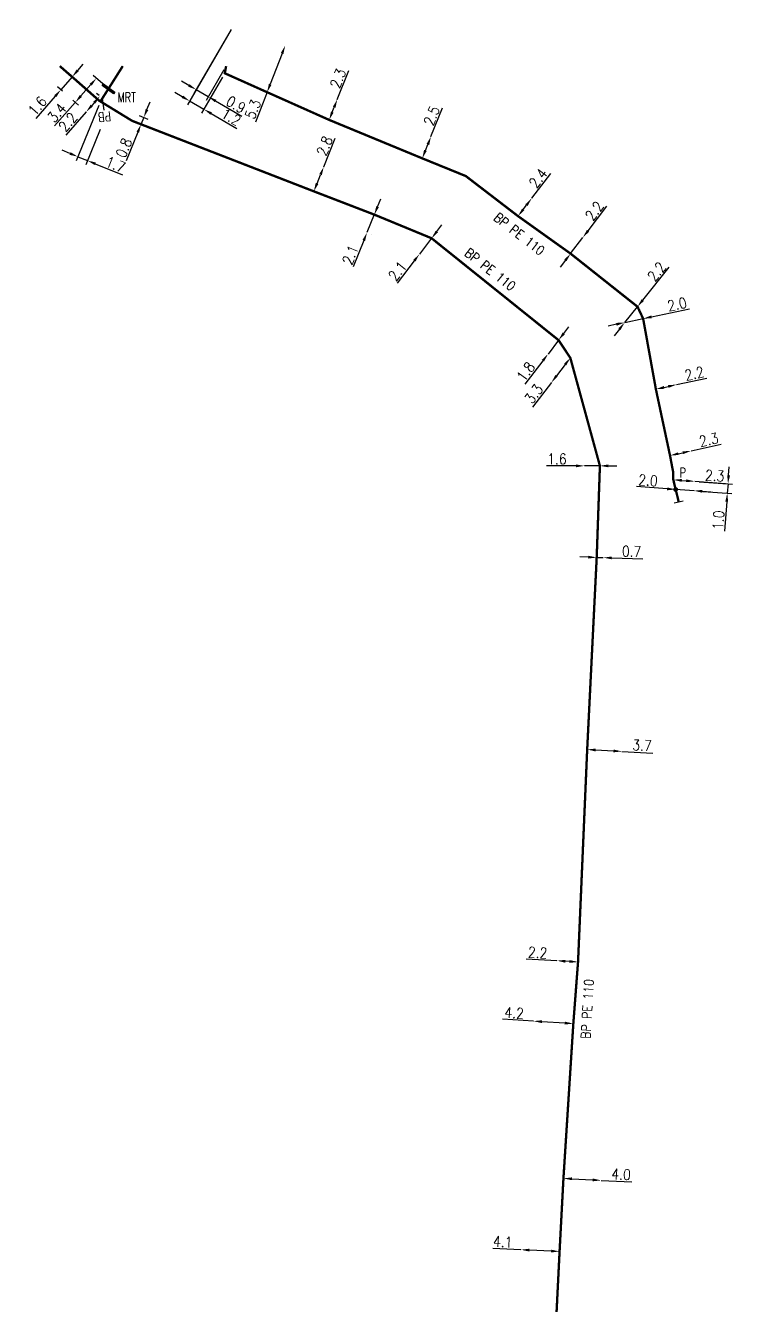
# Model space of a CAD drawing. Header units: millimetres. Extents: x 183997 to 185000, y 126999 to 128004.
# Drawn here: x 183997.6 to 184072.6, y 127868.5 to 128004.3 of the extents above; entities that cross this region are included whole.
import ezdxf
from ezdxf.enums import TextEntityAlignment as Align

# ---------------------------------------------------------------- set-up
doc = ezdxf.new("R2010")
doc.units = ezdxf.units.MM
doc.header["$PDMODE"] = 34
doc.linetypes.add('L_25_PE', pattern=[2000, 1000, 1000])
doc.layers.get('0').update_dxf_attribs({"linetype": 'CONTINUOUS'})
doc.layers.get('DEFPOINTS').update_dxf_attribs({"linetype": 'CONTINUOUS'})
for name, color, linetype in [('L_150', 1, 'CONTINUOUS'), ('L_300', 7, 'CONTINUOUS'), ('L_340', 7, 'CONTINUOUS')]:
    doc.layers.add(name, color=color, linetype=linetype)
doc.styles.add('G_ROMANS', font='ROMANS.SHX', dxfattribs={"width": 0.75})
doc.styles.get("Standard").update_dxf_attribs({"font": 'romans.shx', "width": 0.85})
doc.dimstyles.get("Standard").update_dxf_attribs({"dimtxt": 1.5, "dimasz": 1.2, "dimexe": 0.625, "dimexo": 0.625, "dimgap": 0.25, "dimtad": 1, "dimdec": 1, "dimzin": 0, "dimdsep": 46, "dimtxsty": 'Standard', "dimcen": -0.5, "dimadec": 0, "dimazin": 0, "dimtfac": 1, "dimtdec": 1, "dimtmove": 0, "dimatfit": 3, "dimfxl": 0, "dimtolj": 1, "dimtzin": 0, "dimarcsym": 0})

# ---------------------------------------------------------------- blocks, each defined once
blk = doc.blocks.new('*D0')
at = {"layer": 'DEFPOINTS', "color": 0, "linetype": 'Continuous', "transparency": 16777216}
for p in [(184005.5, 127996.25), (184005.64, 127993.7), (184004.12, 127989.98)]:
    blk.add_point(p, dxfattribs=at)
at = {"layer": 'L_150', "color": 0, "linetype": 'Continuous', "lineweight": -2, "transparency": 16777216}
for p, q in [((184005.32, 127995.82), (184002.93, 127989.96)), ((184005.46, 127993.27), (184003.94, 127989.54)), ((184002.27, 127990.73), (184001.44, 127991.07)), ((184003.1, 127990.39), (184004.12, 127989.98)), ((184004.95, 127989.63), (184007.86, 127988.45))]:
    blk.add_line(p, q, dxfattribs=at)
at = {"layer": 'L_150', "color": 0, "linetype": 'Continuous', "transparency": 16777216}
for points in [[(184002.33, 127990.87), (184002.21, 127990.59), (184003.1, 127990.39)], [(184005.01, 127989.77), (184004.89, 127989.5), (184004.12, 127989.98)]]:
    blk.add_solid(points, dxfattribs=at)
at = {"layer": 'L_150', "color": 0, "linetype": 'Continuous', "transparency": 16777216, "insert": (184007.1, 127989.56), "char_height": 1.125, "attachment_point": 5, "rotation": 337.7542}
blk.add_mtext('\\A1;1.7', dxfattribs=at)
blk = doc.blocks.new('*D1')
at = {"layer": 'DEFPOINTS', "color": 0, "linetype": 'Continuous', "transparency": 16777216}
for p in [(184008.87, 127994.19), (184009.17, 127994.93), (184010.1, 127994.55)]:
    blk.add_point(p, dxfattribs=at)
at = {"layer": 'L_150', "color": 0, "linetype": 'Continuous', "lineweight": -2, "transparency": 16777216}
for p, q in [((184010.44, 127995.39), (184010.78, 127996.22)), ((184009.61, 127994.76), (184010.54, 127994.38)), ((184010.1, 127994.55), (184009.8, 127993.81)), ((184009.46, 127992.98), (184008.24, 127989.94)), ((184009.31, 127994.01), (184010.24, 127993.64))]:
    blk.add_line(p, q, dxfattribs=at)
at = {"layer": 'L_150', "color": 0, "linetype": 'Continuous', "transparency": 16777216}
for points in [[(184010.3, 127995.45), (184010.58, 127995.33), (184010.1, 127994.55)], [(184009.33, 127993.03), (184009.6, 127992.92), (184009.8, 127993.81)]]:
    blk.add_solid(points, dxfattribs=at)
at = {"layer": 'L_150', "color": 0, "linetype": 'Continuous', "transparency": 16777216, "insert": (184007.99, 127991.32), "char_height": 1.125, "attachment_point": 5, "rotation": 67.9789}
blk.add_mtext('\\A1;0.8', dxfattribs=at)
blk = doc.blocks.new('*D2')
at = {"layer": 'DEFPOINTS', "color": 0, "linetype": 'Continuous', "transparency": 16777216}
for p in [(184029.2, 127989.31), (184029.2, 127989.31), (184028.15, 127986.71)]:
    blk.add_point(p, dxfattribs=at)
at = {"layer": 'L_150', "color": 0, "linetype": 'Continuous', "lineweight": -2, "transparency": 16777216}
for p, q in [((184029.2, 127989.31), (184030.43, 127992.35)), ((184028.49, 127987.55), (184028.86, 127988.47))]:
    blk.add_line(p, q, dxfattribs=at)
at = {"layer": 'L_150', "color": 0, "linetype": 'Continuous', "transparency": 16777216}
for points in [[(184028.72, 127988.53), (184029, 127988.42), (184029.2, 127989.31)], [(184028.35, 127987.6), (184028.63, 127987.49), (184028.15, 127986.71)]]:
    blk.add_solid(points, dxfattribs=at)
at = {"layer": 'L_150', "color": 0, "linetype": 'Continuous', "transparency": 16777216, "insert": (184029.29, 127991.53), "char_height": 1.125, "attachment_point": 5, "rotation": 67.9789}
blk.add_mtext('\\A1;2.8', dxfattribs=at)
blk = doc.blocks.new('*D3')
at = {"layer": 'DEFPOINTS', "color": 0, "linetype": 'Continuous', "transparency": 16777216}
for p in [(184034.57, 127984.24), (184034.57, 127984.24), (184033.79, 127982.33)]:
    blk.add_point(p, dxfattribs=at)
at = {"layer": 'L_150', "color": 0, "linetype": 'Continuous', "lineweight": -2, "transparency": 16777216}
for p, q in [((184034.91, 127985.08), (184035.25, 127985.91)), ((184034.57, 127984.24), (184033.79, 127982.33)), ((184034.22, 127982.15), (184034.22, 127982.15)), ((184033.45, 127981.49), (184032.32, 127978.71))]:
    blk.add_line(p, q, dxfattribs=at)
at = {"layer": 'L_150', "color": 0, "linetype": 'Continuous', "transparency": 16777216}
for points in [[(184034.77, 127985.13), (184035.05, 127985.02), (184034.57, 127984.24)], [(184033.31, 127981.55), (184033.59, 127981.44), (184033.79, 127982.33)]]:
    blk.add_solid(points, dxfattribs=at)
at = {"layer": 'L_150', "color": 0, "linetype": 'Continuous', "transparency": 16777216, "insert": (184032.02, 127979.97), "char_height": 1.125, "attachment_point": 5, "rotation": 67.8295}
blk.add_mtext('\\A1;2.1', dxfattribs=at)
blk = doc.blocks.new('*D4')
at = {"layer": 'DEFPOINTS', "color": 0, "linetype": 'Continuous', "transparency": 16777216}
for p in [(184040.65, 127981.73), (184039.36, 127980.06), (184039.36, 127980.06)]:
    blk.add_point(p, dxfattribs=at)
at = {"layer": 'L_150', "color": 0, "linetype": 'Continuous', "lineweight": -2, "transparency": 16777216}
for p, q in [((184041.2, 127982.44), (184041.75, 127983.15)), ((184040.65, 127981.73), (184039.36, 127980.06)), ((184038.81, 127979.34), (184036.98, 127976.96))]:
    blk.add_line(p, q, dxfattribs=at)
at = {"layer": 'L_150', "color": 0, "linetype": 'Continuous', "transparency": 16777216}
for points in [[(184041.08, 127982.53), (184041.32, 127982.35), (184040.65, 127981.73)], [(184038.7, 127979.43), (184038.93, 127979.25), (184039.36, 127980.06)]]:
    blk.add_solid(points, dxfattribs=at)
at = {"layer": 'L_150', "color": 0, "linetype": 'Continuous', "transparency": 16777216, "insert": (184037.03, 127978.25), "char_height": 1.125, "attachment_point": 5, "rotation": 52.3884}
blk.add_mtext('\\A1;2.1', dxfattribs=at)
blk = doc.blocks.new('*D5')
at = {"layer": 'DEFPOINTS', "color": 0, "linetype": 'Continuous', "transparency": 16777216}
for p in [(184054.12, 127970.92), (184053.01, 127969.45), (184053.01, 127969.45)]:
    blk.add_point(p, dxfattribs=at)
at = {"layer": 'L_150', "color": 0, "linetype": 'Continuous', "lineweight": -2, "transparency": 16777216}
for p, q in [((184054.67, 127971.63), (184055.22, 127972.35)), ((184054.12, 127970.92), (184053.01, 127969.45)), ((184052.46, 127968.74), (184050.56, 127966.24))]:
    blk.add_line(p, q, dxfattribs=at)
at = {"layer": 'L_150', "color": 0, "linetype": 'Continuous', "transparency": 16777216}
for points in [[(184054.55, 127971.72), (184054.79, 127971.54), (184054.12, 127970.92)], [(184052.34, 127968.83), (184052.58, 127968.65), (184053.01, 127969.45)]]:
    blk.add_solid(points, dxfattribs=at)
at = {"layer": 'L_150', "color": 0, "linetype": 'Continuous', "transparency": 16777216, "insert": (184050.64, 127967.58), "char_height": 1.125, "attachment_point": 5, "rotation": 52.6799}
blk.add_mtext('\\A1;1.8', dxfattribs=at)
blk = doc.blocks.new('*D6')
at = {"layer": 'DEFPOINTS', "color": 0, "linetype": 'Continuous', "transparency": 16777216}
for p in [(184030.64, 127996.47), (184030.64, 127996.47), (184029.78, 127994.29)]:
    blk.add_point(p, dxfattribs=at)
at = {"layer": 'L_150', "color": 0, "linetype": 'Continuous', "lineweight": -2, "transparency": 16777216}
for p, q in [((184030.64, 127996.47), (184031.85, 127999.52)), ((184030.11, 127995.12), (184030.31, 127995.63))]:
    blk.add_line(p, q, dxfattribs=at)
at = {"layer": 'L_150', "color": 0, "linetype": 'Continuous', "transparency": 16777216}
for points in [[(184030.17, 127995.69), (184030.45, 127995.58), (184030.64, 127996.47)], [(184029.97, 127995.18), (184030.25, 127995.07), (184029.78, 127994.29)]]:
    blk.add_solid(points, dxfattribs=at)
at = {"layer": 'L_150', "color": 0, "linetype": 'Continuous', "transparency": 16777216, "insert": (184030.72, 127998.69), "char_height": 1.125, "attachment_point": 5, "rotation": 68.3972}
blk.add_mtext('\\A1;2.3', dxfattribs=at)
blk = doc.blocks.new('*D7')
at = {"layer": 'DEFPOINTS', "color": 0, "linetype": 'Continuous', "transparency": 16777216}
for p in [(184040.58, 127992.52), (184040.58, 127992.52), (184039.66, 127990.21)]:
    blk.add_point(p, dxfattribs=at)
at = {"layer": 'L_150', "color": 0, "linetype": 'Continuous', "lineweight": -2, "transparency": 16777216}
for p, q in [((184040.58, 127992.52), (184041.8, 127995.56)), ((184039.99, 127991.05), (184040.25, 127991.68))]:
    blk.add_line(p, q, dxfattribs=at)
at = {"layer": 'L_150', "color": 0, "linetype": 'Continuous', "transparency": 16777216}
for points in [[(184040.11, 127991.74), (184040.39, 127991.62), (184040.58, 127992.52)], [(184039.85, 127991.1), (184040.13, 127990.99), (184039.66, 127990.21)]]:
    blk.add_solid(points, dxfattribs=at)
at = {"layer": 'L_150', "color": 0, "linetype": 'Continuous', "transparency": 16777216, "insert": (184040.66, 127994.73), "char_height": 1.125, "attachment_point": 5, "rotation": 68.1597}
blk.add_mtext('\\A1;2.5', dxfattribs=at)
blk = doc.blocks.new('*D8')
at = {"layer": 'DEFPOINTS', "color": 0, "linetype": 'Continuous', "transparency": 16777216}
for p in [(184051.27, 127985.97), (184051.27, 127985.97), (184049.82, 127984.08)]:
    blk.add_point(p, dxfattribs=at)
at = {"layer": 'L_150', "color": 0, "linetype": 'Continuous', "lineweight": -2, "transparency": 16777216}
for p, q in [((184051.27, 127985.97), (184053.3, 127988.6)), ((184050.37, 127984.79), (184050.72, 127985.25))]:
    blk.add_line(p, q, dxfattribs=at)
at = {"layer": 'L_150', "color": 0, "linetype": 'Continuous', "transparency": 16777216}
for points in [[(184050.6, 127985.34), (184050.84, 127985.16), (184051.27, 127985.97)], [(184050.25, 127984.88), (184050.49, 127984.7), (184049.82, 127984.08)]]:
    blk.add_solid(points, dxfattribs=at)
at = {"layer": 'L_150', "color": 0, "linetype": 'Continuous', "transparency": 16777216, "insert": (184051.96, 127988.1), "char_height": 1.125, "attachment_point": 5, "rotation": 52.3946}
blk.add_mtext('\\A1;2.4', dxfattribs=at)
blk = doc.blocks.new('*D9')
at = {"layer": 'DEFPOINTS', "color": 0, "linetype": 'Continuous', "transparency": 16777216}
for p in [(184056.7, 127981.81), (184056.7, 127981.81), (184055.4, 127980.1)]:
    blk.add_point(p, dxfattribs=at)
at = {"layer": 'L_150', "color": 0, "linetype": 'Continuous', "lineweight": -2, "transparency": 16777216}
for p, q in [((184057.25, 127982.52), (184059.24, 127985.13)), ((184055.4, 127980.1), (184056.7, 127981.81)), ((184054.85, 127979.39), (184054.3, 127978.67))]:
    blk.add_line(p, q, dxfattribs=at)
at = {"layer": 'L_150', "color": 0, "linetype": 'Continuous', "transparency": 16777216}
for points in [[(184057.13, 127982.62), (184057.37, 127982.43), (184056.7, 127981.81)], [(184054.73, 127979.48), (184054.97, 127979.3), (184055.4, 127980.1)]]:
    blk.add_solid(points, dxfattribs=at)
at = {"layer": 'L_150', "color": 0, "linetype": 'Continuous', "transparency": 16777216, "insert": (184057.92, 127984.64), "char_height": 1.125, "attachment_point": 5, "rotation": 52.598}
blk.add_mtext('\\A1;2.2', dxfattribs=at)
blk = doc.blocks.new('*D10')
at = {"layer": 'DEFPOINTS', "color": 0, "linetype": 'Continuous', "transparency": 16777216}
for p in [(184062.5, 127974.47), (184061.14, 127972.79), (184061.14, 127972.79)]:
    blk.add_point(p, dxfattribs=at)
at = {"layer": 'L_150', "color": 0, "linetype": 'Continuous', "lineweight": -2, "transparency": 16777216}
for p, q in [((184063.06, 127975.17), (184065.86, 127978.65)), ((184061.14, 127972.79), (184062.5, 127974.47)), ((184062.86, 127974.18), (184062.86, 127974.18)), ((184061.51, 127972.49), (184061.51, 127972.49)), ((184060.58, 127972.09), (184060.01, 127971.39))]:
    blk.add_line(p, q, dxfattribs=at)
at = {"layer": 'L_150', "color": 0, "linetype": 'Continuous', "transparency": 16777216}
for points in [[(184062.94, 127975.27), (184063.18, 127975.08), (184062.5, 127974.47)], [(184060.46, 127972.18), (184060.69, 127971.99), (184061.14, 127972.79)]]:
    blk.add_solid(points, dxfattribs=at)
at = {"layer": 'L_150', "color": 0, "linetype": 'Continuous', "transparency": 16777216, "insert": (184064.53, 127978.19), "char_height": 1.125, "attachment_point": 5, "rotation": 51.1482}
blk.add_mtext('\\A1;2.2', dxfattribs=at)
blk = doc.blocks.new('*D11')
at = {"layer": 'DEFPOINTS', "color": 0, "linetype": 'Continuous', "transparency": 16777216}
for p in [(184061.14, 127972.79), (184061.14, 127972.79), (184063.1, 127973.2)]:
    blk.add_point(p, dxfattribs=at)
at = {"layer": 'L_150', "color": 0, "linetype": 'Continuous', "lineweight": -2, "transparency": 16777216}
for p, q in [((184063.98, 127973.39), (184068.02, 127974.25)), ((184060.26, 127972.6), (184059.38, 127972.42)), ((184061.14, 127972.79), (184063.1, 127973.2))]:
    blk.add_line(p, q, dxfattribs=at)
at = {"layer": 'L_150', "color": 0, "linetype": 'Continuous', "transparency": 16777216}
for points in [[(184060.23, 127972.75), (184060.29, 127972.45), (184061.14, 127972.79)], [(184063.95, 127973.54), (184064.01, 127973.24), (184063.1, 127973.2)]]:
    blk.add_solid(points, dxfattribs=at)
at = {"layer": 'L_150', "color": 0, "linetype": 'Continuous', "transparency": 16777216, "insert": (184066.7, 127974.73), "char_height": 1.125, "attachment_point": 5, "rotation": 11.9581}
blk.add_mtext('\\A1;2.0', dxfattribs=at)
blk = doc.blocks.new('*D12')
at = {"layer": 'DEFPOINTS', "color": 0, "linetype": 'Continuous', "transparency": 16777216}
for p in [(184064.45, 127965.72), (184066.65, 127966.2), (184066.65, 127966.2)]:
    blk.add_point(p, dxfattribs=at)
at = {"layer": 'L_150', "color": 0, "linetype": 'Continuous', "lineweight": -2, "transparency": 16777216}
for p, q in [((184065.33, 127965.91), (184065.77, 127966.01)), ((184066.65, 127966.2), (184069.85, 127966.9))]:
    blk.add_line(p, q, dxfattribs=at)
at = {"layer": 'L_150', "color": 0, "linetype": 'Continuous', "transparency": 16777216}
for points in [[(184065.3, 127966.06), (184065.36, 127965.76), (184064.45, 127965.72)], [(184065.74, 127966.15), (184065.8, 127965.86), (184066.65, 127966.2)]]:
    blk.add_solid(points, dxfattribs=at)
at = {"layer": 'L_150', "color": 0, "linetype": 'Continuous', "transparency": 16777216, "insert": (184068.53, 127967.38), "char_height": 1.125, "attachment_point": 5, "rotation": 12.3209}
blk.add_mtext('\\A1;2.2', dxfattribs=at)
blk = doc.blocks.new('*D13')
at = {"layer": 'DEFPOINTS', "color": 0, "linetype": 'Continuous', "transparency": 16777216}
for p in [(184068.19, 127959.17), (184068.19, 127959.17), (184065.95, 127958.68)]:
    blk.add_point(p, dxfattribs=at)
at = {"layer": 'L_150', "color": 0, "linetype": 'Continuous', "lineweight": -2, "transparency": 16777216}
for p, q in [((184066.83, 127958.87), (184067.31, 127958.98)), ((184068.19, 127959.17), (184071.39, 127959.87))]:
    blk.add_line(p, q, dxfattribs=at)
at = {"layer": 'L_150', "color": 0, "linetype": 'Continuous', "transparency": 16777216}
for points in [[(184066.8, 127959.02), (184066.86, 127958.73), (184065.95, 127958.68)], [(184067.27, 127959.12), (184067.34, 127958.83), (184068.19, 127959.17)]]:
    blk.add_solid(points, dxfattribs=at)
at = {"layer": 'L_150', "color": 0, "linetype": 'Continuous', "transparency": 16777216, "insert": (184070.07, 127960.35), "char_height": 1.125, "attachment_point": 5, "rotation": 12.3209}
blk.add_mtext('\\A1;2.3', dxfattribs=at)
blk = doc.blocks.new('*D14')
at = {"layer": 'DEFPOINTS', "color": 0, "linetype": 'Continuous', "transparency": 16777216}
for p in [(184066.3, 127956.1), (184068.57, 127955.94), (184068.57, 127955.94)]:
    blk.add_point(p, dxfattribs=at)
at = {"layer": 'L_150', "color": 0, "linetype": 'Continuous', "lineweight": -2, "transparency": 16777216}
for p, q in [((184067.2, 127956.04), (184067.67, 127956)), ((184068.57, 127955.94), (184071.84, 127955.7))]:
    blk.add_line(p, q, dxfattribs=at)
at = {"layer": 'L_150', "color": 0, "linetype": 'Continuous', "transparency": 16777216}
for points in [[(184067.21, 127956.19), (184067.19, 127955.89), (184066.3, 127956.1)], [(184067.68, 127956.15), (184067.66, 127955.85), (184068.57, 127955.94)]]:
    blk.add_solid(points, dxfattribs=at)
at = {"layer": 'L_150', "color": 0, "linetype": 'Continuous', "transparency": 16777216, "insert": (184070.7, 127956.54), "char_height": 1.125, "attachment_point": 5, "rotation": 355.9166}
blk.add_mtext('\\A1;2.3', dxfattribs=at)
blk = doc.blocks.new('*D15')
at = {"layer": 'DEFPOINTS', "color": 0, "linetype": 'Continuous', "transparency": 16777216}
for p in [(184068.5, 127954.94), (184068.57, 127955.94), (184072.11, 127955.69)]:
    blk.add_point(p, dxfattribs=at)
at = {"layer": 'L_300', "color": 0, "linetype": 'Continuous', "lineweight": -2, "transparency": 16777216}
for p, q in [((184072.17, 127956.58), (184072.23, 127957.48)), ((184068.96, 127954.91), (184072.5, 127954.65)), ((184069.03, 127955.9), (184072.57, 127955.65)), ((184072.11, 127955.69), (184072.03, 127954.69)), ((184071.97, 127953.79), (184071.75, 127950.66))]:
    blk.add_line(p, q, dxfattribs=at)
at = {"layer": 'L_300', "color": 0, "linetype": 'Continuous', "transparency": 16777216}
for points in [[(184072.02, 127956.59), (184072.32, 127956.57), (184072.11, 127955.69)], [(184071.82, 127953.8), (184072.12, 127953.78), (184072.03, 127954.69)]]:
    blk.add_solid(points, dxfattribs=at)
at = {"layer": 'L_300', "color": 0, "linetype": 'Continuous', "transparency": 16777216, "insert": (184071.08, 127951.83), "char_height": 1.125, "attachment_point": 5, "rotation": 85.9166}
blk.add_mtext('\\A1;1.0', dxfattribs=at)
blk = doc.blocks.new('*D16')
at = {"layer": 'DEFPOINTS', "color": 0, "linetype": 'Continuous', "transparency": 16777216}
for p in [(184066.55, 127955.08), (184068.5, 127954.94), (184068.5, 127954.94)]:
    blk.add_point(p, dxfattribs=at)
at = {"layer": 'L_300', "color": 0, "linetype": 'Continuous', "lineweight": -2, "transparency": 16777216}
for p, q in [((184065.65, 127955.14), (184062.38, 127955.38)), ((184068.5, 127954.94), (184066.55, 127955.08)), ((184069.39, 127954.88), (184070.29, 127954.81))]:
    blk.add_line(p, q, dxfattribs=at)
at = {"layer": 'L_300', "color": 0, "linetype": 'Continuous', "transparency": 16777216}
for points in [[(184065.66, 127955.29), (184065.64, 127954.99), (184066.55, 127955.08)], [(184069.4, 127955.03), (184069.38, 127954.73), (184068.5, 127954.94)]]:
    blk.add_solid(points, dxfattribs=at)
at = {"layer": 'L_300', "color": 0, "linetype": 'Continuous', "transparency": 16777216, "insert": (184063.62, 127956.04), "char_height": 1.125, "attachment_point": 5, "rotation": 355.9166}
blk.add_mtext('\\A1;2.0', dxfattribs=at)
blk = doc.blocks.new('*D17')
at = {"layer": 'DEFPOINTS', "color": 0, "linetype": 'Continuous', "transparency": 16777216}
for p in [(184055.37, 127969.04), (184053.36, 127966.42), (184053.36, 127966.42)]:
    blk.add_point(p, dxfattribs=at)
at = {"layer": 'L_150', "color": 0, "linetype": 'Continuous', "lineweight": -2, "transparency": 16777216}
for p, q in [((184054.82, 127968.33), (184053.91, 127967.14)), ((184053.36, 127966.42), (184051.37, 127963.82))]:
    blk.add_line(p, q, dxfattribs=at)
at = {"layer": 'L_150', "color": 0, "linetype": 'Continuous', "transparency": 16777216}
for points in [[(184054.7, 127968.42), (184054.94, 127968.24), (184055.37, 127969.04)], [(184053.79, 127967.23), (184054.03, 127967.05), (184053.36, 127966.42)]]:
    blk.add_solid(points, dxfattribs=at)
at = {"layer": 'L_150', "color": 0, "linetype": 'Continuous', "transparency": 16777216, "insert": (184051.5, 127965.22), "char_height": 1.125, "attachment_point": 5, "rotation": 52.6264}
blk.add_mtext('\\A1;3.3', dxfattribs=at)
blk = doc.blocks.new('*D18')
at = {"layer": 'DEFPOINTS', "color": 0, "linetype": 'Continuous', "transparency": 16777216}
for p in [(184056.87, 127957.58), (184056.87, 127957.58), (184058.51, 127957.58)]:
    blk.add_point(p, dxfattribs=at)
at = {"layer": 'L_150', "color": 0, "linetype": 'Continuous', "lineweight": -2, "transparency": 16777216}
for p, q in [((184055.97, 127957.58), (184052.83, 127957.57)), ((184058.51, 127957.58), (184056.87, 127957.58)), ((184059.41, 127957.58), (184060.31, 127957.58))]:
    blk.add_line(p, q, dxfattribs=at)
at = {"layer": 'L_150', "color": 0, "linetype": 'Continuous', "transparency": 16777216}
for points in [[(184055.97, 127957.73), (184055.97, 127957.43), (184056.87, 127957.58)], [(184059.41, 127957.73), (184059.41, 127957.43), (184058.51, 127957.58)]]:
    blk.add_solid(points, dxfattribs=at)
at = {"layer": 'L_150', "color": 0, "linetype": 'Continuous', "transparency": 16777216, "insert": (184053.95, 127958.32), "char_height": 1.125, "attachment_point": 5, "rotation": 0.0849}
blk.add_mtext('\\A1;1.6', dxfattribs=at)
blk = doc.blocks.new('*D19')
at = {"layer": 'DEFPOINTS', "color": 0, "linetype": 'Continuous', "transparency": 16777216}
for p in [(184058.17, 127947.86), (184058.87, 127947.84), (184058.87, 127947.84)]:
    blk.add_point(p, dxfattribs=at)
at = {"layer": 'L_150', "color": 0, "linetype": 'Continuous', "lineweight": -2, "transparency": 16777216}
for p, q in [((184057.27, 127947.89), (184056.37, 127947.92)), ((184058.17, 127947.86), (184058.87, 127947.84)), ((184059.77, 127947.81), (184063.05, 127947.71))]:
    blk.add_line(p, q, dxfattribs=at)
at = {"layer": 'L_150', "color": 0, "linetype": 'Continuous', "transparency": 16777216}
for points in [[(184057.28, 127948.04), (184057.27, 127947.74), (184058.17, 127947.86)], [(184059.77, 127947.96), (184059.77, 127947.66), (184058.87, 127947.84)]]:
    blk.add_solid(points, dxfattribs=at)
at = {"layer": 'L_150', "color": 0, "linetype": 'Continuous', "transparency": 16777216, "insert": (184061.88, 127948.5), "char_height": 1.125, "attachment_point": 5, "rotation": 358.1945}
blk.add_mtext('\\A1;0.7', dxfattribs=at)
blk = doc.blocks.new('*D20')
at = {"layer": 'DEFPOINTS', "color": 0, "linetype": 'Continuous', "transparency": 16777216}
for p in [(184057.16, 127927.48), (184060.85, 127927.28), (184060.85, 127927.28)]:
    blk.add_point(p, dxfattribs=at)
at = {"layer": 'L_150', "color": 0, "linetype": 'Continuous', "lineweight": -2, "transparency": 16777216}
for p, q in [((184058.05, 127927.43), (184059.95, 127927.33)), ((184060.85, 127927.28), (184064.12, 127927.11))]:
    blk.add_line(p, q, dxfattribs=at)
at = {"layer": 'L_150', "color": 0, "linetype": 'Continuous', "transparency": 16777216}
for points in [[(184058.06, 127927.58), (184058.05, 127927.28), (184057.16, 127927.48)], [(184059.96, 127927.48), (184059.94, 127927.18), (184060.85, 127927.28)]]:
    blk.add_solid(points, dxfattribs=at)
at = {"layer": 'L_150', "color": 0, "linetype": 'Continuous', "transparency": 16777216, "insert": (184062.98, 127927.92), "char_height": 1.125, "attachment_point": 5, "rotation": 356.9625}
blk.add_mtext('\\A1;3.7', dxfattribs=at)
blk = doc.blocks.new('*D21')
at = {"layer": 'DEFPOINTS', "color": 0, "linetype": 'Continuous', "transparency": 16777216}
for p in [(184053.95, 127905.07), (184053.95, 127905.07), (184056.19, 127904.94)]:
    blk.add_point(p, dxfattribs=at)
at = {"layer": 'L_150', "color": 0, "linetype": 'Continuous', "lineweight": -2, "transparency": 16777216}
for p, q in [((184053.95, 127905.07), (184050.68, 127905.25)), ((184055.29, 127904.99), (184054.85, 127905.01))]:
    blk.add_line(p, q, dxfattribs=at)
at = {"layer": 'L_150', "color": 0, "linetype": 'Continuous', "transparency": 16777216}
for points in [[(184054.86, 127905.16), (184054.84, 127904.86), (184053.95, 127905.07)], [(184055.3, 127905.14), (184055.28, 127904.84), (184056.19, 127904.94)]]:
    blk.add_solid(points, dxfattribs=at)
at = {"layer": 'L_150', "color": 0, "linetype": 'Continuous', "transparency": 16777216, "insert": (184051.91, 127905.93), "char_height": 1.125, "attachment_point": 5, "rotation": 356.7197}
blk.add_mtext('\\A1;2.2', dxfattribs=at)
blk = doc.blocks.new('*D22')
at = {"layer": 'DEFPOINTS', "color": 0, "linetype": 'Continuous', "transparency": 16777216}
for p in [(184051.46, 127898.66), (184051.46, 127898.66), (184055.69, 127898.4)]:
    blk.add_point(p, dxfattribs=at)
at = {"layer": 'L_150', "color": 0, "linetype": 'Continuous', "lineweight": -2, "transparency": 16777216}
for p, q in [((184051.46, 127898.66), (184048.18, 127898.86)), ((184054.79, 127898.45), (184052.35, 127898.6))]:
    blk.add_line(p, q, dxfattribs=at)
at = {"layer": 'L_150', "color": 0, "linetype": 'Continuous', "transparency": 16777216}
for points in [[(184052.36, 127898.75), (184052.35, 127898.45), (184051.46, 127898.66)], [(184054.8, 127898.6), (184054.78, 127898.3), (184055.69, 127898.4)]]:
    blk.add_solid(points, dxfattribs=at)
at = {"layer": 'L_150', "color": 0, "linetype": 'Continuous', "transparency": 16777216, "insert": (184049.42, 127899.53), "char_height": 1.125, "attachment_point": 5, "rotation": 356.4578}
blk.add_mtext('\\A1;4.2', dxfattribs=at)
blk = doc.blocks.new('*D23')
at = {"layer": 'DEFPOINTS', "color": 0, "linetype": 'Continuous', "transparency": 16777216}
for p in [(184054.64, 127881.97), (184058.64, 127881.76), (184058.64, 127881.76)]:
    blk.add_point(p, dxfattribs=at)
at = {"layer": 'L_150', "color": 0, "linetype": 'Continuous', "lineweight": -2, "transparency": 16777216}
for p, q in [((184055.54, 127881.93), (184057.74, 127881.81)), ((184058.64, 127881.76), (184061.91, 127881.59))]:
    blk.add_line(p, q, dxfattribs=at)
at = {"layer": 'L_150', "color": 0, "linetype": 'Continuous', "transparency": 16777216}
for points in [[(184055.55, 127882.08), (184055.53, 127881.78), (184054.64, 127881.97)], [(184057.75, 127881.96), (184057.73, 127881.66), (184058.64, 127881.76)]]:
    blk.add_solid(points, dxfattribs=at)
at = {"layer": 'L_150', "color": 0, "linetype": 'Continuous', "transparency": 16777216, "insert": (184060.76, 127882.4), "char_height": 1.125, "attachment_point": 5, "rotation": 356.9615}
blk.add_mtext('\\A1;4.0', dxfattribs=at)
blk = doc.blocks.new('*D24')
at = {"layer": 'DEFPOINTS', "color": 0, "linetype": 'Continuous', "transparency": 16777216}
for p in [(184050.13, 127874.4), (184050.13, 127874.4), (184054.23, 127874.22)]:
    blk.add_point(p, dxfattribs=at)
at = {"layer": 'L_150', "color": 0, "linetype": 'Continuous', "lineweight": -2, "transparency": 16777216}
for p, q in [((184050.13, 127874.4), (184047.13, 127874.54)), ((184053.33, 127874.26), (184051.03, 127874.36))]:
    blk.add_line(p, q, dxfattribs=at)
at = {"layer": 'L_150', "color": 0, "linetype": 'Continuous', "transparency": 16777216}
for points in [[(184051.03, 127874.51), (184051.02, 127874.21), (184050.13, 127874.4)], [(184053.34, 127874.41), (184053.33, 127874.11), (184054.23, 127874.22)]]:
    blk.add_solid(points, dxfattribs=at)
at = {"layer": 'L_150', "color": 0, "linetype": 'Continuous', "transparency": 16777216, "insert": (184048.21, 127875.24), "char_height": 1.125, "attachment_point": 5, "rotation": 357.4226}
blk.add_mtext('\\A1;4.1', dxfattribs=at)
blk = doc.blocks.new('*D86')
at = {"layer": 'DEFPOINTS', "color": 0, "linetype": 'Continuous', "transparency": 16777216}
for p in [(184002.5, 127998.86), (184003.01, 127998.41), (184001.81, 127997.04)]:
    blk.add_point(p, dxfattribs=at)
at = {"layer": 'L_150', "color": 0, "linetype": 'Continuous', "lineweight": -2, "transparency": 16777216}
for p, q in [((184003.09, 127999.53), (184003.68, 128000.21)), ((184002.5, 127998.86), (184001.3, 127997.49)), ((184002.66, 127998.72), (184002.14, 127999.17)), ((184000.71, 127996.81), (183998.64, 127994.44)), ((184001.46, 127997.35), (184000.95, 127997.8))]:
    blk.add_line(p, q, dxfattribs=at)
at = {"layer": 'L_150', "color": 0, "linetype": 'Continuous', "transparency": 16777216}
for points in [[(184002.97, 127999.63), (184003.2, 127999.44), (184002.5, 127998.86)], [(184000.6, 127996.91), (184000.82, 127996.71), (184001.3, 127997.49)]]:
    blk.add_solid(points, dxfattribs=at)
at = {"layer": 'L_150', "color": 0, "linetype": 'Continuous', "transparency": 16777216, "insert": (183998.81, 127995.78), "char_height": 1.125, "attachment_point": 5, "rotation": 48.8655}
blk.add_mtext('\\A1;1.6', dxfattribs=at)
blk = doc.blocks.new('*D87')
at = {"layer": 'DEFPOINTS', "color": 0, "transparency": 16777216}
for p in [(184005.44, 127996.8), (184005.7, 127996.57), (184003.99, 127995.14)]:
    blk.add_point(p, dxfattribs=at)
at = {"layer": 'L_340', "color": 0, "lineweight": -2, "transparency": 16777216}
for p, q in [((184005.35, 127996.88), (184005.08, 127997.11)), ((184004.85, 127996.12), (184004.58, 127995.82)), ((184003.99, 127995.14), (184001.83, 127992.67))]:
    blk.add_line(p, q, dxfattribs=at)
at = {"layer": 'L_340', "color": 0, "transparency": 16777216}
for points in [[(184004.73, 127996.22), (184004.96, 127996.02), (184005.44, 127996.8)], [(184004.47, 127995.92), (184004.7, 127995.72), (184003.99, 127995.14)]]:
    blk.add_solid(points, dxfattribs=at)
at = {"layer": 'L_340', "color": 0, "transparency": 16777216, "insert": (184002.05, 127994.06), "char_height": 1.125, "attachment_point": 5, "rotation": 48.8655}
blk.add_mtext('\\A1;2.2', dxfattribs=at)
blk = doc.blocks.new('*D88')
at = {"layer": 'DEFPOINTS', "color": 0, "transparency": 16777216}
for p in [(184005.07, 127998.71), (184006.35, 127997.59), (184002.21, 127996.7)]:
    blk.add_point(p, dxfattribs=at)
at = {"layer": 'L_340', "color": 0, "lineweight": -2, "transparency": 16777216}
for p, q in [((184006, 127997.9), (184004.72, 127999.02)), ((184004.48, 127998.04), (184003.42, 127996.83)), ((184002.83, 127996.15), (184000.64, 127993.65)), ((184002.56, 127996.39), (184003.18, 127995.84))]:
    blk.add_line(p, q, dxfattribs=at)
at = {"layer": 'L_340', "color": 0, "transparency": 16777216}
for points in [[(184004.36, 127998.13), (184004.59, 127997.94), (184005.07, 127998.71)], [(184003.31, 127996.93), (184003.54, 127996.73), (184002.83, 127996.15)]]:
    blk.add_solid(points, dxfattribs=at)
at = {"layer": 'L_340', "color": 0, "transparency": 16777216, "insert": (184000.88, 127995.05), "char_height": 1.125, "attachment_point": 5, "rotation": 48.8655}
blk.add_mtext('\\A1;3.4', dxfattribs=at)
blk = doc.blocks.new('L_340_07')
at = {"color": 0, "linetype": 'Continuous', "const_width": 0.25, "flags": 128}
blk.add_lwpolyline([(0, 0), (0.35, 0)], dxfattribs=at)
at = {"color": 0, "linetype": 'Continuous', "flags": 128}
blk.add_lwpolyline([(0.35, -0.5), (0.35, 0.5)], dxfattribs=at)
at = {"color": 0, "linetype": 'Continuous', "width": 0.75, "flags": 3}
for tag, p in [('DEF_LEG', (0.72, -3.47)), ('DEF_COUP', (0.72, -5.97)), ('DEF_TYPE', (0.72, -8.47))]:
    blk.add_attdef(tag, text='', height=1.2, dxfattribs=at).set_placement(p, align=Align.MIDDLE)
blk = doc.blocks.new('L_300_12')
at = {"color": 0, "linetype": 'Continuous', "const_width": 0.248, "flags": 128}
blk.add_lwpolyline([(-0.13, 0, 1), (0.13, 0, 1)], format="xyb", close=True, dxfattribs=at)
at = {"linetype": 'Continuous', "style": 'G_ROMANS', "width": 0.75}
blk.add_attdef('P', text='', height=1, dxfattribs=at).set_placement((0, 1.33), align=Align.MIDDLE_CENTER)
at = {"color": 0, "linetype": 'Continuous', "width": 0.75, "flags": 3}
for tag, p in [('DEF_LEG', (0, -5)), ('DEF_COUP', (0, -7.5)), ('DEF_TYPE', (0, -10))]:
    blk.add_attdef(tag, text='', height=1.2, dxfattribs=at).set_placement(p, align=Align.MIDDLE)
blk = doc.blocks.new('*D138')
at = {"layer": 'DEFPOINTS', "color": 0, "linetype": 'Continuous', "transparency": 16777216}
for p in [(184025.11, 128002.17), (184025.11, 128002.17), (184023.19, 127997.23)]:
    blk.add_point(p, dxfattribs=at)
at = {"layer": 'L_150', "color": 0, "linetype": 'Continuous', "lineweight": -2, "transparency": 16777216}
for p, q in [((184024.78, 128001.33), (184023.52, 127998.07)), ((184023.19, 127997.23), (184021.96, 127994.05))]:
    blk.add_line(p, q, dxfattribs=at)
at = {"layer": 'L_150', "color": 0, "linetype": 'Continuous', "transparency": 16777216}
for points in [[(184024.64, 128001.39), (184024.92, 128001.28), (184025.11, 128002.17)], [(184023.38, 127998.13), (184023.66, 127998.02), (184023.19, 127997.23)]]:
    blk.add_solid(points, dxfattribs=at)
at = {"layer": 'L_150', "color": 0, "linetype": 'Continuous', "transparency": 16777216, "insert": (184021.69, 127995.43), "char_height": 1.125, "attachment_point": 5, "rotation": 68.8221}
blk.add_mtext('\\A1;5.3', dxfattribs=at)
blk = doc.blocks.new('*D139')
at = {"layer": 'DEFPOINTS', "color": 0, "linetype": 'Continuous', "transparency": 16777216}
for p in [(184019.63, 128004.3), (184018.7, 127999.24), (184014.97, 127996.3)]:
    blk.add_point(p, dxfattribs=at)
at = {"layer": 'L_150', "color": 0, "linetype": 'Continuous', "lineweight": -2, "transparency": 16777216}
for p, q in [((184019.39, 128003.89), (184014.73, 127995.9)), ((184018.47, 127998.84), (184016.24, 127995.02)), ((184014.19, 127996.75), (184013.41, 127997.21)), ((184014.97, 127996.3), (184016.48, 127995.42)), ((184017.26, 127994.97), (184019.97, 127993.39))]:
    blk.add_line(p, q, dxfattribs=at)
at = {"layer": 'L_150', "color": 0, "linetype": 'Continuous', "transparency": 16777216}
for points in [[(184014.27, 127996.88), (184014.11, 127996.62), (184014.97, 127996.3)], [(184017.33, 127995.1), (184017.18, 127994.84), (184016.48, 127995.42)]]:
    blk.add_solid(points, dxfattribs=at)
at = {"layer": 'L_150', "color": 0, "linetype": 'Continuous', "transparency": 16777216, "insert": (184019.38, 127994.6), "char_height": 1.125, "attachment_point": 5, "rotation": 329.7855}
blk.add_mtext('\\A1;1.2', dxfattribs=at)
blk = doc.blocks.new('*D140')
at = {"layer": 'DEFPOINTS', "color": 0, "linetype": 'Continuous', "transparency": 16777216}
for p in [(184019.63, 128004.3), (184018.84, 128000), (184015.67, 127997.5)]:
    blk.add_point(p, dxfattribs=at)
at = {"layer": 'L_150', "color": 0, "linetype": 'Continuous', "lineweight": -2, "transparency": 16777216}
for p, q in [((184019.39, 128003.89), (184015.43, 127997.1)), ((184018.6, 127999.59), (184016.71, 127996.35)), ((184014.89, 127997.95), (184014.11, 127998.41)), ((184015.67, 127997.5), (184016.95, 127996.76)), ((184017.73, 127996.3), (184020.52, 127994.68))]:
    blk.add_line(p, q, dxfattribs=at)
at = {"layer": 'L_150', "color": 0, "linetype": 'Continuous', "transparency": 16777216}
for points in [[(184014.96, 127998.08), (184014.81, 127997.82), (184015.67, 127997.5)], [(184017.8, 127996.43), (184017.65, 127996.17), (184016.95, 127996.76)]]:
    blk.add_solid(points, dxfattribs=at)
at = {"layer": 'L_150', "color": 0, "linetype": 'Continuous', "transparency": 16777216, "insert": (184019.89, 127995.91), "char_height": 1.125, "attachment_point": 5, "rotation": 329.7855}
blk.add_mtext('\\A1;0.9', dxfattribs=at)
blk = doc.blocks.new('L_340_17')
at = {"linetype": 'Continuous'}
blk.add_hatch(color=0, dxfattribs=at).paths.add_polyline_path([(0.12, 0.75), (-0.12, 0.75), (-0.12, -0.75), (0.12, -0.75)])
at = {"color": 0, "linetype": 'Continuous'}
blk.add_lwpolyline([(-0.12, 0.75), (0.12, 0.75), (0.12, -0.75), (-0.12, -0.75)], close=True, dxfattribs=at)
at = {"color": 0, "linetype": 'Continuous', "width": 0.75}
for tag, height, flags, p in [('MRT', 1, 8, (0, 1.88)), ('DEF_LEG', 1.2, 3, (0, -5)), ('DEF_COUP', 1.2, 3, (0, -7.5)), ('DEF_TYPE', 1.2, 3, (0, -10))]:
    blk.add_attdef(tag, text='', height=height, dxfattribs=dict(at, flags=flags)).set_placement(p, align=Align.MIDDLE)
blk = doc.blocks.new('L_340_13')
at = {"color": 0, "linetype": 'Continuous', "flags": 128}
blk.add_lwpolyline([(0, 0), (0, 1.25)], dxfattribs=at)
at = {"color": 0, "linetype": 'Continuous', "style": 'G_ROMANS', "width": 0.75}
blk.add_text('PB', height=1, dxfattribs=at).set_placement((0, 1.95), align=Align.MIDDLE)
at = {"color": 0, "linetype": 'Continuous', "width": 0.75, "flags": 3}
for tag, p in [('DEF_LEG', (0, -10)), ('DEF_COUP', (0, -12.5)), ('DEF_TYPE', (0, -15))]:
    blk.add_attdef(tag, text='', height=1.2, dxfattribs=at).set_placement(p, align=Align.MIDDLE)

msp = doc.modelspace()

# ---------------------------------------------------------------- linework, layer by layer
at = {"layer": 'L_150', "linetype": 'L_25_PE', "const_width": 0.25}
for points in [[(184053.77, 127864.97), (184054.23, 127874.22), (184054.64, 127881.97), (184055.69, 127898.4), (184056.19, 127904.94), (184057.16, 127927.48), (184058.17, 127947.86), (184058.51, 127957.58), (184055.37, 127969.04), (184054.12, 127970.92), (184040.65, 127981.73), (184034.57, 127984.24), (184028.15, 127986.71), (184008.87, 127994.19), (184005.37, 127996.33), (184003.01, 127998.41), (184001.19, 128000)], [(184006.35, 127997.59), (184007.87, 128000)], [(184005.5, 127996.25), (184005.7, 127996.57), (184006.35, 127997.59)]]:
    msp.add_lwpolyline(points, dxfattribs=at)
at = {"layer": 'L_150', "linetype": 'L_25_PE'}
msp.add_lwpolyline([(184018.84, 128000, 0.25, 0.25, 0), (184018.7, 127999.24, 0.25, 0.25, 0), (184023.19, 127997.23, 0.25, 0.25, 0), (184023.19, 127997.23, 0.25, 0.25, 0), (184029.78, 127994.29, 0.25, 0.25, 0), (184039.66, 127990.21, 0.25, 0.25, 0), (184044.28, 127988.33, 0.25, 0.25, 0), (184049.82, 127984.08, 0.25, 0.25, 0), (184055.4, 127980.1, 0.25, 0.25, 0), (184062.5, 127974.47, 0.25, 0.25, 0), (184063.1, 127973.2, 0.25, 0.25, 0), (184064.45, 127965.72, 0.25, 0.25, 0), (184065.95, 127958.68, 0.25, 0.25, 0), (184066.3, 127956.83, 0.25, 0.25, 0), (184066.3, 127956.1, 0.25, 0.25, 0), (184066.55, 127955.08, 0.25, 0.25, 0), (184066.79, 127954.1, 0, 0, 0)], format="xyseb", dxfattribs=at)

# ---------------------------------------------------------------- block references
at = {"layer": 'L_300'}
ref = msp.add_blockref('L_300_12', (184066.55, 127955.08), dxfattribs=dict(at, rotation=129.4104210019274))
ref.add_attrib('P', 'P', dxfattribs={"layer": '0', "linetype": 'Continuous', "height": 1, "style": 'G_ROMANS', "width": 0.75}).set_placement((184067.31, 127956.86), align=Align.MIDDLE_CENTER)
at = {"layer": 'L_340'}
ref = msp.add_blockref('L_340_17', (184006.35, 127997.59), dxfattribs=dict(at, rotation=53.33621320979007))
ref.add_attrib('MRT', 'MRT', dxfattribs={"layer": '0', "color": 0, "linetype": 'Continuous', "height": 1, "width": 0.75}).set_placement((184008.29, 127996.69), align=Align.MIDDLE)
for name, p, rotation in [('L_340_13', (184005.7, 127996.57), 187.1037303107418), ('L_340_07', (184066.79, 127954.1), 283.6612518285474)]:
    msp.add_blockref(name, p, dxfattribs=dict(at, rotation=rotation))

# ---------------------------------------------------------------- texts
at = {"layer": 'L_150', "linetype": 'L_25_PE', "char_height": 1, "attachment_point": 4}
for insert, rotation in [((184047.46, 127984.14), 322.0123), ((184044.37, 127980.37), 322.0123), ((184056.99, 127896.79), 86.5966)]:
    msp.add_mtext('BP PE 110', dxfattribs=dict(at, insert=insert, rotation=rotation))

# ---------------------------------------------------------------- dimensions: what is measured, and where the dimension line sits
at = {"layer": 'L_150', "linetype": 'Continuous'}
for base, p1, p2, angle, text, picture, middle in [((184014.97, 127996.3), (184018.7, 127999.24), (184019.63, 128004.3), 329.7855, '1.2', '*D139', (184019, 127993.95)), ((184015.67, 127997.5), (184018.84, 128000), (184019.63, 128004.3), 329.7855, '0.9', '*D140', (184019.51, 127995.26)), ((184002.5, 127998.86), (184001.81, 127997.04), (184003.01, 127998.41), 228.8655, '1.6', '*D86', (183999.38, 127995.29)), ((184004.12, 127989.98), (184005.5, 127996.25), (184005.64, 127993.7), 157.7542, '1.7', '*D0', (184006.82, 127988.87))]:
    dim = msp.add_linear_dim(base=base, p1=p1, p2=p2, angle=angle, text=text, dimstyle='Standard', override={"dimscale": 0.75}, dxfattribs=at)
    dim.commit()
    dim.dimension.update_dxf_attribs({"geometry": picture, "text_midpoint": middle, "dimtype": 160})
for base, p1, p2, angle, picture, middle in [((184025.11, 128002.17), (184023.19, 127997.23), (184025.11, 128002.17), 248.8221, '*D138', (184022.39, 127995.16)), ((184030.64, 127996.47), (184029.78, 127994.29), (184030.64, 127996.47), 248.3972, '*D6', (184031.41, 127998.41)), ((184010.1, 127994.55), (184008.87, 127994.19), (184009.17, 127994.93), 247.9789, '*D1', (184008.68, 127991.04)), ((184040.58, 127992.52), (184039.66, 127990.21), (184040.58, 127992.52), 248.1597, '*D7', (184041.36, 127994.45)), ((184029.2, 127989.31), (184028.15, 127986.71), (184029.2, 127989.31), 247.9789, '*D2', (184029.98, 127991.24)), ((184051.27, 127985.97), (184049.82, 127984.08), (184051.27, 127985.97), 232.3946, '*D8', (184052.56, 127987.64)), ((184056.7, 127981.81), (184055.4, 127980.1), (184056.7, 127981.81), 232.598, '*D9', (184058.52, 127984.18)), ((184034.57, 127984.24), (184033.79, 127982.33), (184034.57, 127984.24), 247.8295, '*D3', (184032.71, 127979.69)), ((184039.36, 127980.06), (184040.65, 127981.73), (184039.36, 127980.06), 52.3884, '*D4', (184037.62, 127977.8)), ((184061.14, 127972.79), (184062.5, 127974.47), (184061.14, 127972.79), 51.1482, '*D10', (184065.12, 127977.72)), ((184061.14, 127972.79), (184063.1, 127973.2), (184061.14, 127972.79), 11.9581, '*D11', (184066.86, 127974)), ((184053.01, 127969.45), (184054.12, 127970.92), (184053.01, 127969.45), 52.6799, '*D5', (184051.24, 127967.13)), ((184053.36, 127966.42), (184055.37, 127969.04), (184053.36, 127966.42), 52.6264, '*D17', (184052.1, 127964.76)), ((184066.6501, 127966.1988), (184064.4519, 127965.7187), (184066.6501, 127966.1988), 192.3209, '*D12', (184068.6913, 127966.6446)), ((184068.19, 127959.17), (184065.95, 127958.68), (184068.19, 127959.17), 192.3209, '*D13', (184070.23, 127959.62)), ((184056.87, 127957.58), (184058.51, 127957.58), (184056.87, 127957.58), 0.0849, '*D18', (184053.95, 127957.57)), ((184068.57, 127955.94), (184066.3, 127956.1), (184068.57, 127955.94), 175.9166, '*D14', (184070.65, 127955.79)), ((184058.87, 127947.84), (184058.17, 127947.86), (184058.87, 127947.84), 178.1945, '*D19', (184061.86, 127947.75)), ((184060.85, 127927.28), (184057.16, 127927.48), (184060.85, 127927.28), 176.9625, '*D20', (184062.94, 127927.17)), ((184053.95, 127905.07), (184056.19, 127904.94), (184053.95, 127905.07), 356.7197, '*D21', (184051.86, 127905.19)), ((184051.46, 127898.66), (184055.69, 127898.4), (184051.46, 127898.66), 356.4578, '*D22', (184049.37, 127898.79)), ((184058.64, 127881.76), (184054.64, 127881.97), (184058.64, 127881.76), 176.9615, '*D23', (184060.72, 127881.65)), ((184050.13, 127874.4), (184054.23, 127874.22), (184050.13, 127874.4), 357.4226, '*D24', (184048.18, 127874.49))]:
    dim = msp.add_linear_dim(base=base, p1=p1, p2=p2, angle=angle, dimstyle='Standard', override={"dimscale": 0.75}, dxfattribs=at)
    dim.commit()
    dim.dimension.update_dxf_attribs({"geometry": picture, "text_midpoint": middle, "dimtype": 160})
at = {"layer": 'L_300', "linetype": 'Continuous'}
for base, p1, p2, angle, picture, middle in [((184072.11, 127955.69), (184068.5, 127954.94), (184068.57, 127955.94), 265.9166, '*D15', (184071.83, 127951.77)), ((184068.5, 127954.94), (184066.55, 127955.08), (184068.5, 127954.94), 175.9166, '*D16', (184063.57, 127955.29))]:
    dim = msp.add_linear_dim(base=base, p1=p1, p2=p2, angle=angle, dimstyle='Standard', override={"dimscale": 0.75}, dxfattribs=at)
    dim.commit()
    dim.dimension.update_dxf_attribs({"geometry": picture, "text_midpoint": middle, "dimtype": 160})
at = {"layer": 'L_340'}
for base, p1, p2, picture, middle in [((184005.07, 127998.71), (184002.21, 127996.7), (184006.35, 127997.59), '*D88', (184001.44, 127994.56)), ((184005.44, 127996.8), (184003.99, 127995.14), (184005.7, 127996.57), '*D87', (184002.62, 127993.57))]:
    dim = msp.add_linear_dim(base=base, p1=p1, p2=p2, angle=228.8655, dimstyle='Standard', override={"dimscale": 0.75}, dxfattribs=at)
    dim.commit()
    dim.dimension.update_dxf_attribs({"geometry": picture, "text_midpoint": middle, "dimtype": 160})

doc.saveas('drawing.dxf')
